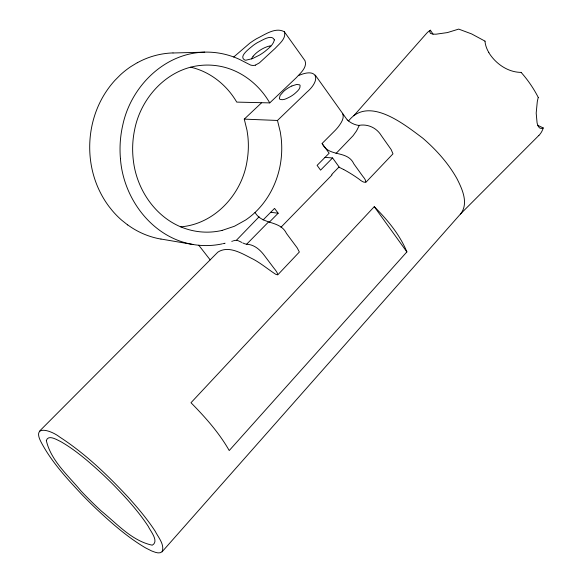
<?xml version="1.0" encoding="UTF-8"?>
<svg xmlns="http://www.w3.org/2000/svg" width="582" height="582" viewBox="0 0 582 582"><rect width="100%" height="100%" fill="white"/><g stroke="black" fill="none" stroke-linecap="round" stroke-linejoin="round"><path stroke-width="0.87" d="M251.562 58.949L251.715 58.491A10.52 10.061 16.6 0 1 253.141 56.243M162.102 551.765C164.895 544.512 158.217 537.324 155.168 531.17C147.159 518.94 137.694 507.737 127.902 496.912C107.241 474.774 85.154 453.538 59.662 437.017C50.583 429.916 31.181 424.176 41.533 442.946C51.776 462.101 66.683 478.251 81.407 494.023A450.621 432.055 39 0 0 95.775 508.348C111.235 522.832 127.24 537.077 145.558 547.888L151.567 550.914C154.747 552.056 159.053 554.282 162.102 551.765L460.966 213.47C468.728 202.827 462.086 188.757 456.863 178.492C448.155 163.018 436.093 149.647 422.692 138.094C404.461 124.526 368.566 95.295 348.502 121.02M39.714 430.935L217.879 252.115C229.228 244.811 243.131 254.305 253.534 259.354C261.376 263.617 268.193 269.437 275.672 274.26C280.437 276.697 275.279 269.655 274.195 268.513L264.686 255.913C260.372 250.027 254.349 244.476 246.623 244.244A13.357 13.16 26.4 0 1 243.08 243.065L242.752 242.92M343.751 169.551A144.482 142.583 52.5 0 1 358.941 179.052C364.994 184.276 368.61 183.003 362.659 176.12L353.863 163.891C347.294 149.661 328.721 157.62 322.115 143.463L334.599 130.965A54.315 52.118 21.7 0 0 338.477 126.6C341.139 122.911 344.791 117.964 342.514 113.294M253.112 56.228L255.542 53.682A37.677 36.106 19.5 0 1 264.366 47.826L267.247 46.655A11.662 11.131 17.6 0 1 270.012 46.051M406.883 251.904L229.228 450.548C219.087 432.724 205.308 417.287 190.991 402.729L374.262 206.683C387.437 219.829 399.747 234.524 406.883 251.904L374.262 206.683M277.752 274.857L299.359 252.021L297.198 247.874L286.468 233.44C280.051 219.938 262.147 225.103 255.076 212.437C268.644 199.582 277.367 182.057 280.466 163.702A98.802 96.066 6.1 0 0 281.193 138.174L280.32 132.056L277.483 120.459L306.787 92.225C321.264 79.974 317.845 67.025 298.348 75.653M365.794 182.406L392.981 153.83L391.155 149.559L381.297 135.577C376.765 128.047 368.159 123.842 359.327 125.312L356.57 130.855L353.07 135.737L336.032 153.473M233.375 240.853L234.27 240.599A6.919 6.839 25.5 0 1 236.336 240.344L259.077 216.795M280.953 227.271L331.995 174.942L331.682 174.52L339.08 166.939L332.584 157.948L324.989 157.402M268.418 222.069L246.623 244.244M269.32 222.2L278.167 213.223L274.558 208.385L263.1 219.967M332.584 157.948L320.58 170.14L317.11 165.368L329.15 153.197L322.115 143.463M354.358 115.141L353.878 115.651L426.475 33.472A19.257 18.057 31 0 1 430.374 30.206L433.052 34.134L436.013 34.193L447.427 32.577L458.696 29.1L471.58 33.902L485.09 41.177M460.449 214.023L538.867 135.424M190.729 67.199C210.124 71.651 226.827 85.008 236.728 102.105L269.75 102.89L296.325 77.661C300.319 73.201 307.456 67.403 305.012 60.717L284.372 31.792C275.432 26.721 264.694 34.855 256.582 38.696A103.087 99.26 25.5 0 0 249.743 43.214L233.717 57.007M261.674 102.701L244.273 119.128L247.023 130.368L247.859 136.29A94.604 91.847 1.1 0 1 247.052 161.01C242.076 193.944 214.874 224.041 180.784 226.856M137.316 62.681L130.732 66.683A87.438 84.848 6 0 0 120.51 74.743L114.901 80.374A95.724 92.996 6.9 0 0 106.608 90.938C86.609 120.379 84.194 160.596 100.235 192.322A95.957 93.389 6.6 0 0 108.841 206.304L112.202 210.538A88.311 86.005 5.3 0 0 121.543 220.061L127.72 224.979M291.851 85.976L296.805 84.412L299.643 84.87A1.499 1.433 21.7 0 1 300.094 85.467C300.508 89.097 296.82 91.665 294.456 93.869A36.368 34.782 17.8 0 1 290.294 96.707C287.253 98.176 283.492 100.679 280 99.318A1.55 1.491 20.2 0 1 279.353 98.54L280.088 95.47L283.558 91.454A34.687 33.378 24.4 0 1 291.858 85.983M537.783 125.305L543.261 127.953L541.093 128.469L539.449 127.851L538.146 126.119L537.099 123.035L536.189 113.09L537.273 101.755A59.699 55.13 41.4 0 1 538.204 97.667M232.625 241.094L231.774 241.363M255.367 65.133L259.405 62.871L275.235 48.284C279.2 43.905 286.511 38.441 284.372 31.792M222.164 230.385L234.444 226.252L245.699 219.981A77.195 75.231 9.3 0 0 255.069 212.437M225.096 243.211L224.667 243.312M224.448 243.363L223.044 243.683M222.288 243.851L221.742 243.967A75.784 74.038 10.2 0 1 193.064 244.498L160.952 239.027M270.012 46.073L270.87 46.08M521.348 72.394C507.962 72.401 495.638 63.729 488.778 52.576M173 52.984L204.719 52.169C164.451 52.911 131.001 86.58 122.846 124.752A113.832 110.704 15.5 0 0 120.445 158.697M244.273 119.128L277.483 120.459M236.336 240.373L237.012 240.446A7.435 7.355 25.5 0 1 237.376 240.519L237.791 240.613A8.977 8.876 25.7 0 1 238.518 240.846L241.777 242.418M433.073 34.142L430.44 33.4L429.771 31.828A5.995 5.616 30 0 1 430.396 30.22M270.71 212.277L278.167 213.223M193.064 244.491C152.302 237.747 123.282 198.637 120.445 158.697M338.891 167.129L343.744 169.573M210.16 259.87L198.768 245.24M315.248 75.078L347.352 120.074M269.75 102.89C259.281 84.63 241.275 70.4 220.425 66.333A64.704 62.703 10.6 0 0 201.707 65.315C167.732 68.043 140.764 97.449 134.588 129.961A98.314 95.615 14.9 0 0 133.329 160.268C136.697 190.641 157.118 219.974 186.997 229.119A65.526 63.976 10.4 0 0 222.171 230.392M359.312 125.508A19.948 19.061 29.1 0 1 347.432 119.994M255.374 65.162A8.454 8.083 15.6 0 1 250.471 65.009L240.148 59.706A75.929 73.558 10.5 0 0 204.719 52.125M137.352 62.747A77.115 74.7 5.4 0 1 173 52.918M160.945 239.086A78.01 76.067 3.9 0 1 127.764 224.921M543.239 127.938A20.377 19.046 39.6 0 1 538.896 135.453M521.217 72.503A115.207 109.401 37.4 0 1 538.343 97.609M488.858 52.526A26.19 24.313 34.2 0 1 484.973 41.177M46.32 440.552C50.947 460.711 68.152 475.443 80.92 490.866A393.934 381.275 41.1 0 0 101.348 511.069C116.96 523.676 131.939 540.933 152.258 545.181C159.373 541.333 150.418 531.155 148.25 526.354C138.822 512 127.298 499.152 115.396 486.821A505.969 450.432 -60.7 0 0 101.159 472.926C88.573 461.446 75.587 450.119 60.754 441.6C57.036 439.912 48.328 434.208 46.32 440.552M274.384 39.896C273.329 44.945 268.673 48.262 264.956 51.412A60.637 57.429 12.2 0 1 259.47 55.123L252.443 58.622L246.011 60.172A6.62 6.322 14.7 0 1 245.007 60.121C237.711 56.614 250.289 48.03 253.185 45.425A61.561 59.08 21.1 0 1 257.615 42.508C261.711 40.784 271.568 33.625 274.384 39.896"/></g></svg>
